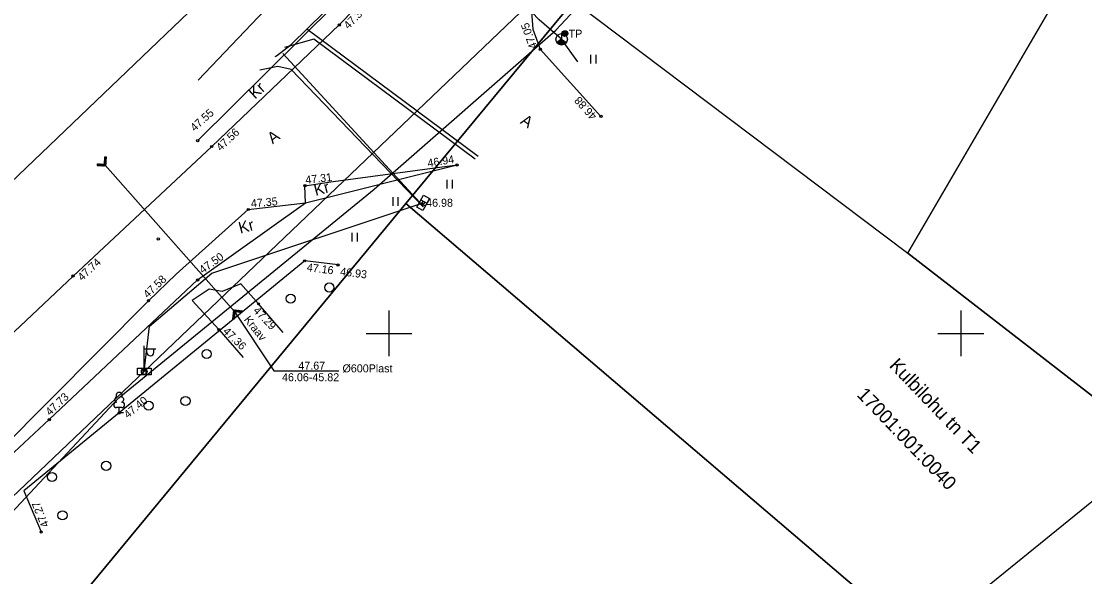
# Model space of a CAD drawing. Extents: x 641582 to 643284, y 6457495 to 6459046.
# Drawn here: x 641867.9 to 641960.8, y 6457928.7 to 6457977.3 of the extents above; entities that cross this region are included whole.
import ezdxf

# ---------------------------------------------------------------- set-up
doc = ezdxf.new("R2010")
doc.units = 0
for name, color, linetype in [('ELRAJATISMP', 7, 'Continuous'), ('HALJASTUS', 7, 'Continuous'), ('KORGUS-EH2000', 7, 'Continuous'), ('KTRASS', 7, 'Continuous'), ('MPKAABEL', 7, 'Continuous'), ('MPOHULIIN', 7, 'Continuous'), ('PIIR', 7, 'Continuous'), ('POST', 7, 'Continuous'), ('PUU', 7, 'Continuous'), ('SIKAEV', 7, 'Continuous'), ('SITRASS', 7, 'Continuous'), ('TEE', 7, 'Continuous'), ('TRUUP', 7, 'Continuous'), ('VEEKOGU', 7, 'Continuous'), ('VORK', 7, 'Continuous'), ('VORMISTUS', 7, 'Continuous'), ('VTRASS', 7, 'Continuous')]:
    doc.layers.add(name, color=color, linetype=linetype)

msp = doc.modelspace()

# ---------------------------------------------------------------- linework, layer by layer
at = {"layer": 'ELRAJATISMP'}
for p, q in [((641902.664, 6457961.458), (641903.184, 6457961.164)), ((641902.798, 6457961.694), (641903.318, 6457961.4)), ((641878.469, 6457946.966), (641878.469, 6457946.37)), ((641878.741, 6457946.966), (641878.741, 6457946.37))]:
    msp.add_line(p, q, dxfattribs=at)
for points in [[(641902.437, 6457961.056), (641903.026, 6457962.096), (641903.545, 6457961.802), (641902.956, 6457960.762)], [(641878.008, 6457946.966), (641879.202, 6457946.966), (641879.202, 6457946.37), (641878.008, 6457946.37)]]:
    msp.add_lwpolyline(points, close=True, dxfattribs=at)
at = {"layer": 'HALJASTUS'}
for p, q in [((641917.625, 6457974.375), (641917.625, 6457973.614)), ((641918.08, 6457974.375), (641918.08, 6457973.614)), ((641905.057, 6457963.423), (641905.057, 6457962.662)), ((641905.512, 6457963.423), (641905.512, 6457962.662)), ((641900.332, 6457961.907), (641900.332, 6457961.146)), ((641900.787, 6457961.907), (641900.787, 6457961.146)), ((641896.75, 6457958.805), (641896.75, 6457958.044)), ((641897.206, 6457958.805), (641897.206, 6457958.044))]:
    msp.add_line(p, q, dxfattribs=at)
msp.add_lwpolyline([(641895.554, 6457955.988), (641892.633, 6457956.352), (641876.411, 6457943.044), (641868.089, 6457936.227), (641869.589, 6457932.636)], dxfattribs=at)
for centre in [(641894.791, 6457954.016), (641891.403, 6457953.048), (641884.063, 6457948.208), (641882.207, 6457944.094), (641878.981, 6457943.691), (641875.27, 6457938.421), (641870.538, 6457937.453), (641871.452, 6457934.092)]:
    msp.add_circle(centre, 0.4, dxfattribs=at)
at = {"layer": 'KORGUS-EH2000'}
for centre in [(641895.648, 6457976.987), (641913.221, 6457974.85), (641918.531, 6457968.979), (641883.28, 6457966.86), (641884.5, 6457966.35), (641905.953, 6457964.732), (641892.653, 6457962.912), (641902.991, 6457961.429), (641887.698, 6457960.839), (641879.829, 6457958.266), (641892.633, 6457956.352), (641895.554, 6457955.988), (641872.381, 6457955.012), (641883.262, 6457954.678), (641878.976, 6457952.858), (641888.594, 6457952.59), (641885.14, 6457950.322), (641870.294, 6457942.463), (641876.411, 6457943.044), (641869.589, 6457932.636)]:
    msp.add_circle(centre, 0.1, dxfattribs=at)
at = {"layer": 'KTRASS'}
for points in [[(641913.949, 6458025.825), (641916.21, 6458020.21), (641920.53, 6458008.66), (641916.48, 6458005.34), (641912.15, 6458001.24), (641905.62, 6457994.74), (641901.26, 6457990.29), (641888.57, 6457977.66), (641883.32, 6457972.15)], [(641907.541, 6457965.252), (641893.43, 6457975.75), (641890.872, 6457975.003)], [(641890.706, 6457974.469), (641903.004, 6457961.107)], [(641902.98, 6457961.086), (641891.434, 6457973.081), (641890.283, 6457973.345), (641888.719, 6457973.016)]]:
    msp.add_lwpolyline(points, dxfattribs=at)
at = {"layer": 'MPKAABEL'}
msp.add_lwpolyline([(641878.605, 6457946.668), (641879.062, 6457950.624), (641884.499, 6457955.283), (641902.991, 6457961.429)], dxfattribs=at)
at = {"layer": 'MPOHULIIN'}
msp.add_lwpolyline([(641952.507, 6458018.389), (641935.724, 6458002.02), (641913.454, 6457979.989), (641878.605, 6457946.668), (641850.562, 6457920.002), (641819.469, 6457890.009), (641789.438, 6457861.366), (641756.832, 6457824.503)], dxfattribs=at)
at = {"layer": 'PIIR'}
for points in [[(641899.61, 6458045.14), (641907.55, 6458019.77), (641907.28, 6458008.31), (641897.39, 6457992.37), (641844.56, 6457941.79), (641838.42, 6457948.61), (641799.16, 6457992.27), (641849.42, 6458044.11), (641879.85, 6458040.52), (641895.2, 6458044.11)], [(642017.41, 6458000.92), (642014.55, 6457965.95), (641999.46, 6457930.09), (641983.3, 6457936.46), (641980.47, 6457929.81), (641945.36, 6457957.03), (641959.23, 6457980.85), (642004.41, 6458017.32)], [(641916.12, 6457979.07), (641945.36, 6457957.03), (641980.47, 6457929.81), (642029.99, 6457889.44), (642344.44, 6457605.72), (642336.71, 6457580.38), (642273.09, 6457633.85), (642222.6, 6457678.65), (642199.13, 6457699.48), (642188.16, 6457707.98), (642136.51, 6457751.88), (642126.08, 6457756.31), (642109.96, 6457769.04), (642040.64, 6457839.15), (642002.02, 6457795.7), (641991.33, 6457805.19), (642027.76, 6457854.03), (642001.29, 6457877.44), (641965.36, 6457908.72), (641957.04, 6457913.92), (641901.47, 6457961.35)], [(641823.71, 6457867.28), (641901.47, 6457961.35), (641957.04, 6457913.92), (641926.63, 6457888.95), (641916.87, 6457877.48), (641913.14, 6457865.42), (641920.95, 6457833.33)]]:
    msp.add_lwpolyline(points, close=True, dxfattribs=at)
msp.add_lwpolyline([(641686.43, 6457773.17), (641698.55, 6457794), (641710.5, 6457814.83), (641718.73, 6457829.27), (641698.64, 6457841.85), (641701.62, 6457847.06), (641732.6, 6457827.71), (641749.37, 6457848.25), (641732.42, 6457857.43), (641745.12, 6457873.14), (641773.52, 6457897.67), (641838.42, 6457948.61), (641844.56, 6457941.79), (641897.39, 6457992.37), (641916.12, 6457979.07), (641901.47, 6457961.35), (641823.71, 6457867.28), (641780.69, 6457829.44), (641766.77, 6457795.23), (641758.58, 6457774.07)], dxfattribs=at)
at = {"layer": 'POST'}
for p, q in [((641878.605, 6457946.918), (641878.605, 6457948.918)), ((641878.605, 6457948.668), (641879.605, 6457948.668)), ((641878.832, 6457948.347), (641878.832, 6457948.668)), ((641879.444, 6457948.347), (641879.444, 6457948.668)), ((641878.605, 6457946.668), (641878.605, 6457946.668))]:
    msp.add_line(p, q, dxfattribs=at)
for centre, radius in [((641915.386, 6457976.22), 0.25), ((641915.386, 6457976.22), 0.225), ((641915.386, 6457976.22), 0.2), ((641915.386, 6457976.22), 0.175), ((641915.386, 6457976.22), 0.15), ((641915.386, 6457976.22), 0.125), ((641915.386, 6457976.22), 0.1), ((641915.386, 6457976.22), 0.075), ((641915.386, 6457976.22), 0.05), ((641915.386, 6457976.22), 0.025), ((641878.605, 6457946.668), 0.25)]:
    msp.add_circle(centre, radius, dxfattribs=at)
msp.add_arc((641879.138, 6457948.347), 0.306, 180, 0, dxfattribs=at)
at = {"layer": 'PUU'}
for p, q in [((641876.651, 6457943.519), (641876.171, 6457943.519)), ((641876.411, 6457943.044), (641876.411, 6457943.519)), ((641876.791, 6457943.044), (641876.411, 6457943.044))]:
    msp.add_line(p, q, dxfattribs=at)
for centre, radius, start, end in [((641876.241, 6457944.217), 0.233, 109.02174, 253.14154), ((641876.411, 6457944.564), 0.277, 332.5799, 207.4201), ((641876.581, 6457944.217), 0.233, 286.85082, 70.98591), ((641876.174, 6457943.756), 0.238, 90.0016, 269.3953), ((641876.648, 6457943.756), 0.238, 270.6047, 89.9984)]:
    msp.add_arc(centre, radius, start, end, dxfattribs=at)
at = {"layer": 'SIKAEV'}
for p, q in [((641915.095, 6457976.227), (641915.095, 6457975.727)), ((641915.095, 6457975.727), (641914.68, 6457975.452)), ((641915.095, 6457975.727), (641915.51, 6457975.452))]:
    msp.add_line(p, q, dxfattribs=at)
msp.add_circle((641915.095, 6457975.727), 0.5, dxfattribs=at)
for radius in [0.475, 0.45, 0.425, 0.4, 0.375, 0.35, 0.325, 0.3, 0.275, 0.25, 0.225, 0.2, 0.175, 0.15, 0.125, 0.1, 0.075, 0.05]:
    msp.add_arc((641915.095, 6457975.727), radius, 213.53047, 326.46953, dxfattribs=at)
at = {"layer": 'SITRASS'}
for points in [[(641916.525, 6457973.744), (641915.095, 6457975.727), (641913.119, 6457977.434), (641910.014, 6457980.721), (641905.307, 6457985.271), (641901.719, 6457988.7), (641899.256, 6457990.983), (641898.802, 6457991.953), (641901.415, 6457996.758), (641903.878, 6458000.597), (641906.23, 6458004.531)], [(641848.172, 6457912.431), (641848.95, 6457913.123), (641853.744, 6457917.156), (641866.58, 6457933.873), (641876.377, 6457944.37), (641898.702, 6457962.628), (641914.587, 6457976.529), (641919.221, 6457981.516), (641919.824, 6457982.215)]]:
    msp.add_lwpolyline(points, dxfattribs=at)
at = {"layer": 'TEE'}
for points in [[(641753.798, 6457840.12), (641764.196, 6457851.465), (641776.156, 6457863.615), (641787.782, 6457875.053), (641798.689, 6457885.83), (641810.09, 6457896.92), (641822.008, 6457908.291), (641834.575, 6457920.064), (641847.235, 6457931.728), (641860.026, 6457943.37), (641872.381, 6457955.012), (641884.5, 6457966.35), (641895.648, 6457976.987), (641907.659, 6457989.298), (641909.549, 6457991.756), (641911.227, 6457999.574), (641912.277, 6458007.763), (641912.199, 6458017.314)], [(641945.893, 6458017.15), (641929.847, 6458002.68), (641913.678, 6457984.207), (641912.328, 6457980.09), (641912.59, 6457976.6), (641913.221, 6457974.85), (641918.531, 6457968.979)], [(641883.28, 6457966.86), (641898.315, 6457981.808), (641910.734, 6457999.211), (641911.227, 6457999.574)], [(641764.668, 6457830.904), (641764.419, 6457837.732), (641768.043, 6457843.202), (641783.444, 6457859.514), (641795.828, 6457871.805), (641810.274, 6457885.786), (641826.737, 6457901.346), (641840.993, 6457914.903), (641856.706, 6457929.826), (641870.294, 6457942.463), (641883.262, 6457954.678), (641892.688, 6457961.413), (641905.953, 6457964.732)], [(641838.902, 6457914.736), (641842.898, 6457918.412), (641866.043, 6457939.811), (641878.976, 6457952.858), (641881.407, 6457955.172), (641887.698, 6457960.839), (641892.688, 6457961.413), (641892.653, 6457962.912), (641895.123, 6457963.275), (641905.953, 6457964.732)]]:
    msp.add_lwpolyline(points, dxfattribs=at)
at = {"layer": 'TRUUP'}
for p, q in [((641875.118, 6457964.805), (641875.146, 6457965.441)), ((641875.12, 6457964.848), (641875.259, 6457964.77)), ((641875.121, 6457964.876), (641875.26, 6457964.798)), ((641875.122, 6457964.904), (641875.261, 6457964.826)), ((641875.124, 6457964.932), (641875.263, 6457964.854)), ((641875.125, 6457964.96), (641875.264, 6457964.882)), ((641875.126, 6457964.988), (641875.265, 6457964.91)), ((641875.127, 6457965.015), (641875.266, 6457964.938)), ((641875.128, 6457965.043), (641875.268, 6457964.966)), ((641875.13, 6457965.071), (641875.269, 6457964.994)), ((641875.131, 6457965.099), (641875.27, 6457965.021)), ((641875.132, 6457965.127), (641875.271, 6457965.049)), ((641875.133, 6457965.155), (641875.272, 6457965.077)), ((641875.135, 6457965.183), (641875.274, 6457965.105)), ((641875.136, 6457965.211), (641875.275, 6457965.133)), ((641875.137, 6457965.239), (641875.276, 6457965.161)), ((641875.138, 6457965.267), (641875.277, 6457965.189)), ((641875.139, 6457965.295), (641875.279, 6457965.217)), ((641875.141, 6457965.323), (641875.28, 6457965.245)), ((641875.142, 6457965.351), (641875.281, 6457965.273)), ((641875.143, 6457965.379), (641875.282, 6457965.301)), ((641875.144, 6457965.407), (641875.283, 6457965.329)), ((641875.146, 6457965.441), (641875.288, 6457965.434)), ((641875.146, 6457965.435), (641875.285, 6457965.357)), ((641875.186, 6457964.731), (641875.217, 6457965.437)), ((641875.19, 6457965.439), (641875.286, 6457965.385)), ((641875.246, 6457965.436), (641875.287, 6457965.413)), ((641875.254, 6457964.657), (641875.288, 6457965.434)), ((641874.483, 6457964.833), (641874.476, 6457964.691)), ((641874.476, 6457964.691), (641875.254, 6457964.657)), ((641874.478, 6457964.72), (641874.535, 6457964.688)), ((641874.479, 6457964.748), (641874.59, 6457964.686)), ((641874.48, 6457964.776), (641874.646, 6457964.683)), ((641874.48, 6457964.762), (641875.186, 6457964.731)), ((641874.481, 6457964.804), (641874.701, 6457964.681)), ((641874.483, 6457964.833), (641875.118, 6457964.805)), ((641874.483, 6457964.832), (641874.757, 6457964.679)), ((641874.536, 6457964.831), (641874.812, 6457964.676)), ((641874.592, 6457964.828), (641874.868, 6457964.674)), ((641874.647, 6457964.826), (641874.923, 6457964.671)), ((641874.703, 6457964.823), (641874.979, 6457964.669)), ((641874.758, 6457964.821), (641875.034, 6457964.666)), ((641874.814, 6457964.819), (641875.09, 6457964.664)), ((641874.869, 6457964.816), (641875.145, 6457964.662)), ((641874.925, 6457964.814), (641875.201, 6457964.659)), ((641874.98, 6457964.811), (641875.254, 6457964.658)), ((641875.036, 6457964.809), (641875.255, 6457964.686)), ((641875.091, 6457964.806), (641875.256, 6457964.714)), ((641875.119, 6457964.82), (641875.258, 6457964.742)), ((641875.186, 6457964.731), (641886.469, 6457951.96)), ((641886.405, 6457952.038), (641886.329, 6457951.263)), ((641886.521, 6457951.756), (641886.386, 6457951.842)), ((641886.523, 6457951.784), (641886.389, 6457951.869)), ((641886.526, 6457951.812), (641886.391, 6457951.897)), ((641886.529, 6457951.84), (641886.394, 6457951.925)), ((641886.532, 6457951.868), (641886.397, 6457951.953)), ((641886.56, 6457951.88), (641886.4, 6457951.981)), ((641886.469, 6457951.96), (641886.4, 6457951.256)), ((641886.615, 6457951.874), (641886.402, 6457952.009)), ((641887.18, 6457951.962), (641886.405, 6457952.038)), ((641886.67, 6457951.869), (641886.405, 6457952.037)), ((641886.725, 6457951.863), (641886.458, 6457952.033)), ((641887.173, 6457951.891), (641886.469, 6457951.96)), ((641886.533, 6457951.882), (641886.471, 6457951.249)), ((641886.781, 6457951.858), (641886.513, 6457952.027)), ((641887.166, 6457951.82), (641886.533, 6457951.882)), ((641886.836, 6457951.853), (641886.569, 6457952.022)), ((641886.891, 6457951.847), (641886.624, 6457952.016)), ((641886.947, 6457951.842), (641886.679, 6457952.011)), ((641887.002, 6457951.836), (641886.735, 6457952.006)), ((641887.057, 6457951.831), (641886.79, 6457952)), ((641887.113, 6457951.826), (641886.845, 6457951.995)), ((641887.166, 6457951.821), (641886.9, 6457951.989)), ((641887.169, 6457951.849), (641886.956, 6457951.984)), ((641887.171, 6457951.877), (641887.011, 6457951.979)), ((641887.174, 6457951.905), (641887.066, 6457951.973)), ((641887.177, 6457951.933), (641887.122, 6457951.968)), ((641887.166, 6457951.82), (641887.18, 6457951.962)), ((641886.471, 6457951.249), (641886.329, 6457951.263)), ((641886.372, 6457951.259), (641886.331, 6457951.284)), ((641886.427, 6457951.254), (641886.334, 6457951.312)), ((641886.472, 6457951.255), (641886.337, 6457951.34)), ((641886.474, 6457951.283), (641886.34, 6457951.368)), ((641886.477, 6457951.311), (641886.342, 6457951.396)), ((641886.48, 6457951.338), (641886.345, 6457951.424)), ((641886.483, 6457951.366), (641886.348, 6457951.452)), ((641886.485, 6457951.394), (641886.351, 6457951.479)), ((641886.488, 6457951.422), (641886.353, 6457951.507)), ((641886.491, 6457951.45), (641886.356, 6457951.535)), ((641886.493, 6457951.478), (641886.359, 6457951.563)), ((641886.496, 6457951.506), (641886.361, 6457951.591)), ((641886.499, 6457951.533), (641886.364, 6457951.619)), ((641886.502, 6457951.561), (641886.367, 6457951.647)), ((641886.504, 6457951.589), (641886.37, 6457951.674)), ((641886.507, 6457951.617), (641886.372, 6457951.702)), ((641886.51, 6457951.645), (641886.375, 6457951.73)), ((641886.512, 6457951.673), (641886.378, 6457951.758)), ((641886.515, 6457951.701), (641886.38, 6457951.786)), ((641886.518, 6457951.729), (641886.383, 6457951.814))]:
    msp.add_line(p, q, dxfattribs=at)
msp.add_lwpolyline([(641886.469, 6457951.96), (641889.923, 6457946.734), (641895.605, 6457946.734)], dxfattribs=at)
at = {"layer": 'VEEKOGU'}
msp.add_lwpolyline([(641890.739, 6457950.069), (641888.594, 6457952.59), (641887.047, 6457954.336), (641885.414, 6457953.675), (641884.279, 6457953.887), (641882.786, 6457952.867), (641885.14, 6457950.322), (641887.244, 6457947.891)], dxfattribs=at)
at = {"layer": 'VORK'}
for p, q in [((641900, 6457952), (641900, 6457948)), ((641950, 6457952), (641950, 6457948)), ((641898, 6457950), (641902, 6457950)), ((641948, 6457950), (641952, 6457950))]:
    msp.add_line(p, q, dxfattribs=at)
at = {"layer": 'VORMISTUS'}
msp.add_lwpolyline([(641775.914, 6457784.696), (641685.48, 6457896.114), (642137.363, 6458262.892), (642227.797, 6458151.474)], close=True, dxfattribs=at)
at = {"layer": 'VTRASS'}
for points in [[(641890.037, 6457974.232), (641890.154, 6457974.29), (641891.435, 6457975.262), (641895.768, 6457979.518)], [(641907.8, 6457965.489), (641892.82, 6457976.62)]]:
    msp.add_lwpolyline(points, dxfattribs=at)

# ---------------------------------------------------------------- texts
at = {"layer": 'KORGUS-EH2000'}
for s, rotation, p in [(' 47.38', 45.70668, (641896.274, 6457976.376)), (' 47.05', 109.82786, (641913.056, 6457974.791)), (' 46.88', 132.12763, (641918.401, 6457968.862)), (' 47.55', 42.00971, (641882.82, 6457967.455)), (' 47.56', 43.65629, (641885.104, 6457965.717)), (' 46.94', 9.04588, (641903.167, 6457964.503)), (' 47.31', 6.53394, (641892.471, 6457963.044)), (' 47.35', 4.95174, (641887.697, 6457960.995)), (' 47.74', 43.09304, (641872.979, 6457954.373)), (' 47.50', 35.5463, (641883.509, 6457955.047)), (' 47.16', 352.89671, (641892.525, 6457955.484)), (' 46.93', 352.89671, (641895.446, 6457955.12)), (' 47.58', 43.7084, (641878.722, 6457952.86)), (' 47.29', 313.6174, (641887.903, 6457952.133)), (' 47.36', 315.78444, (641885.24, 6457950.308)), (' 47.73', 43.2873, (641870.174, 6457942.59)), (' 47.40', 39.36434, (641876.966, 6457942.368)), (' 47.27', 112.67083, (641870.396, 6457932.973))]:
    msp.add_text(s, height=0.7, rotation=rotation, dxfattribs=at).set_placement(p)
msp.add_text(' 46.98', height=0.7, dxfattribs=at).set_placement((641902.991, 6457961.079))
at = {"layer": 'PIIR'}
for s, p in [('Kulbilohu tn T1', (641943.667, 6457947.123)), ('17001:001:0040', (641940.835, 6457944.575))]:
    msp.add_text(s, height=1.2, rotation=313.78123, dxfattribs=at).set_placement(p)
at = {"layer": 'POST'}
msp.add_text('TP', height=0.7, dxfattribs=at).set_placement((641915.711, 6457975.865))
at = {"layer": 'TEE'}
for s, rotation, p in [('Kr', 42.39781, (641888.282, 6457970.447)), ('A', 326.76963, (641911.419, 6457968.401)), ('A', 36.81939, (641889.832, 6457966.531)), ('Kr', 14.81537, (641893.585, 6457962.028)), ('Kr', 14.81537, (641886.995, 6457958.723))]:
    msp.add_text(s, height=1, rotation=rotation, dxfattribs=at).set_placement(p)
at = {"layer": 'TRUUP'}
for s, p in [('47.67', (641892.078, 6457946.833)), ('%%c600Plast', (641895.936, 6457946.596)), ('46.06-45.82', (641890.65, 6457945.821))]:
    msp.add_text(s, height=0.7, dxfattribs=at).set_placement(p)
at = {"layer": 'VEEKOGU'}
msp.add_text('Kraav', height=0.7, rotation=308.47169, dxfattribs=at).set_placement((641887.281, 6457951.195))

doc.saveas('drawing.dxf')
